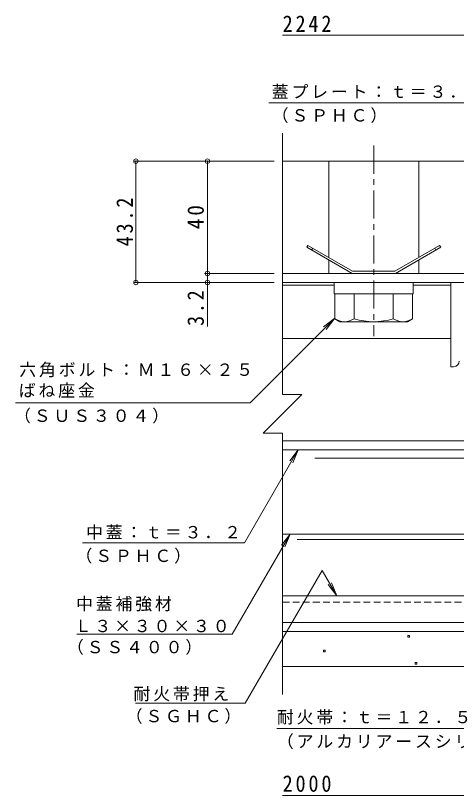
# Model space of a CAD drawing. Units: millimetres on the paper, enlarged 10 times, with parts at other scales. Extents: x -3310 to 3905, y -2751 to 2660.
# Drawn here: x -2859 to -2075, y -2190 to -802 of the extents above; entities that cross this region are included whole.
import ezdxf

# ---------------------------------------------------------------- set-up
doc = ezdxf.new("R2010")
doc.units = ezdxf.units.MM
doc.header["$LTSCALE"] = 10
doc.header["$PDMODE"] = 32
doc.header["$PDSIZE"] = 8
doc.linetypes.add('CHAIN1', pattern=[8, 5, -1, 1, -1])
doc.linetypes.add('DASHED1', pattern=[1.8, 1.2, -0.6])
for name, color, linetype, lineweight in [('D-2', 3, 'Continuous', 9), ('D-3', 4, 'Continuous', 9), ('D-4', 4, 'Continuous', 9), ('D-5', 7, 'Continuous', 9), ('D-6', 6, 'Continuous', 9), ('D-9', 134, 'Continuous', 5), ('D-A', 3, 'Continuous', 9), ('D-B', 2, 'Continuous', 9), ('D-C', 5, 'Continuous', 5), ('D-F', 7, 'Continuous', 9)]:
    doc.layers.add(name, color=color, linetype=linetype, lineweight=lineweight)
doc.styles.add('ＭＳ ゴシック', font='')
doc.styles.get('ＭＳ ゴシック').set_extended_font_data('MS Gothic')

msp = doc.modelspace()

# ---------------------------------------------------------------- linework, layer by layer
at = {"layer": 'D-2'}
for p, q in [((-665.13, -1260.83), (-2383.89, -1260.83)), ((-2383.89, -1276.83), (-665.13, -1276.83))]:
    msp.add_line(p, q, dxfattribs=at)
at = {"layer": 'D-3'}
for p, q in [((-2383.89, -1060.83), (-678.13, -1060.83)), ((-2260.45, -1260.83), (-2341.06, -1214.29)), ((-2330.4, -1215.83), (-2332.4, -1219.29)), ((-2102.71, -1214.29), (-2183.31, -1260.83)), ((-2113.37, -1215.83), (-2111.37, -1219.29)), ((-2260.45, -1260.83), (-2183.31, -1260.83)), ((-2259.38, -1256.83), (-2184.38, -1256.83))]:
    msp.add_line(p, q, dxfattribs=at)
for points in [[(-2259.38, -1256.83), (-2339.06, -1210.83), (-2341.06, -1214.29)], [(-2184.38, -1256.83), (-2104.71, -1210.83), (-2102.71, -1214.29)]]:
    msp.add_lwpolyline(points, dxfattribs=at)
at = {"layer": 'D-4'}
for p, q in [((-1158.19, -1882.18), (-2383.89, -1882.18)), ((-2383.89, -1898.33), (-1336.47, -1898.33)), ((-1333.6, -1960.83), (-2383.89, -1960.83))]:
    msp.add_line(p, q, dxfattribs=at)
at = {"layer": 'D-4', "color": 2}
for points in [[(-2161.15, -1908.53), (-2161.15, -1905.53), (-2158.15, -1905.53), (-2158.15, -1908.53)], [(-2311.04, -1934.41), (-2311.04, -1931.41), (-2308.04, -1931.41), (-2308.04, -1934.41)], [(-2148.21, -1956.83), (-2148.21, -1953.83), (-2145.21, -1953.83), (-2145.21, -1956.83)]]:
    msp.add_lwpolyline(points, close=True, dxfattribs=at)
at = {"layer": 'D-5'}
for p, q in [((-2408.58, -957.03), (-2021.39, -957.03)), ((-2517.54, -1276.83), (-2517.54, -1355.38)), ((-2291.16, -1340.54), (-2311, -1355.75)), ((-2441.74, -1491.11), (-2858.73, -1491.11)), ((-2355.98, -1574.83), (-2371.2, -1594.66)), ((-2370.42, -1724.83), (-2385.64, -1744.67)), ((-2287.5, -1834.83), (-2297.06, -1811.73)), ((-2749.99, -1903.25), (-2473.43, -1903.25)), ((-2645.43, -2026.13), (-2450.28, -2026.13))]:
    msp.add_line(p, q, dxfattribs=at)
for points in [[(-2441.74, -1491.11), (-2291.16, -1340.54), (-2306.38, -1360.37)], [(-2739.95, -1740.65), (-2451.72, -1740.65), (-2355.98, -1574.83), (-2365.55, -1597.93)], [(-2473.43, -1903.25), (-2370.42, -1724.83), (-2379.99, -1747.93)], [(-2450.28, -2026.13), (-2313.66, -1789.51), (-2287.5, -1834.83), (-2302.72, -1815)]]:
    msp.add_lwpolyline(points, dxfattribs=at)
at = {"layer": 'D-6'}
for p, q in [((-598.13, -1276.83), (-2383.89, -1276.83)), ((-2291.88, -1281.83), (-2383.89, -1281.83)), ((-2084.8, -1281.83), (-2151.88, -1281.83)), ((-2383.89, -1376.83), (-2084.8, -1376.83))]:
    msp.add_line(p, q, dxfattribs=at)
at = {"layer": 'D-6', "color": 134, "lineweight": 5}
msp.add_line((-923.13, -1734.83), (-2357.76, -1734.83), dxfattribs=at)
at = {"layer": 'D-9'}
for p, q in [((-2084.8, -1276.83), (-2084.8, -1426.83)), ((-1934.8, -1276.83), (-2084.8, -1276.83)), ((-2079.8, -1426.83), (-2084.8, -1426.83))]:
    msp.add_line(p, q, dxfattribs=at)
msp.add_arc((-2079.8, -1416.83), 10, 270, 0, dxfattribs=at)
at = {"layer": 'D-A'}
for p, q in [((-672.63, -1558.83), (-2383.89, -1558.83)), ((-672.63, -1574.83), (-2383.89, -1574.83))]:
    msp.add_line(p, q, dxfattribs=at)
at = {"layer": 'D-B', "color": 6}
for p, q in [((-993.13, -1589.83), (-2326.65, -1589.83)), ((-958.13, -1724.83), (-2383.89, -1724.83))]:
    msp.add_line(p, q, dxfattribs=at)
at = {"layer": 'D-B', "color": 7}
msp.add_line((-2383.89, -1834.83), (-1134.19, -1834.83), dxfattribs=at)
at = {"layer": 'D-B', "color": 7, "linetype": 'DASHED1'}
msp.add_line((-2383.89, -1846.33), (-1134.19, -1846.33), dxfattribs=at)
at = {"layer": 'D-C', "color": 2, "linetype": 'CHAIN1', "lineweight": 9}
msp.add_line((-2221.88, -1033.15), (-2221.88, -1372.46), dxfattribs=at)
at = {"layer": 'D-C', "color": 2, "lineweight": 9}
for p, q in [((-2141.88, -1060.83), (-2141.88, -1232.29)), ((-2301.88, -1236.91), (-2301.88, -1260.83)), ((-2141.88, -1236.91), (-2141.88, -1260.83)), ((-2301.88, -1260.83), (-2141.88, -1260.83))]:
    msp.add_line(p, q, dxfattribs=at)
at = {"layer": 'D-C', "color": 134}
for p, q in [((-2291.88, -1276.83), (-2151.88, -1276.83)), ((-2151.88, -1276.83), (-2151.88, -1296.83))]:
    msp.add_line(p, q, dxfattribs=at)
at = {"layer": 'D-C'}
for p, q in [((-2256.52, -1341.47), (-2256.52, -1296.83)), ((-2187.24, -1341.47), (-2187.24, -1296.83)), ((-2152.6, -1341.47), (-2152.6, -1296.83)), ((-2281.88, -1346.83), (-2291.16, -1341.47)), ((-2281.88, -1346.83), (-2161.88, -1346.83)), ((-2161.88, -1346.83), (-2152.6, -1341.47))]:
    msp.add_line(p, q, dxfattribs=at)
at = {"layer": 'D-C', "color": 2, "lineweight": 9}
msp.add_lwpolyline([(-2141.88, -1060.83), (-2301.88, -1060.83), (-2301.88, -1232.29)], dxfattribs=at)
at = {"layer": 'D-C', "color": 134}
msp.add_lwpolyline([(-2291.88, -1276.83), (-2291.88, -1296.83), (-2151.88, -1296.83)], dxfattribs=at)
at = {"layer": 'D-C'}
msp.add_lwpolyline([(-2152.6, -1296.83), (-2291.16, -1296.83), (-2291.16, -1341.47)], dxfattribs=at)
for centre, radius, start, end in [((-2270.72, -1306.05), 40.89, 240, 265.61574), ((-2274.93, -1312.66), 34.18, 271.81354, 302.57069), ((-2221.88, -1232.18), 114.64, 252.41203, 287.58795), ((-2168.84, -1312.66), 34.18, 237.42929, 268.18645), ((-2173.05, -1306.05), 40.89, 274.38425, 299.99998)]:
    msp.add_arc(centre, radius, start, end, dxfattribs=at)
at = {"layer": 'D-F'}
for p, q in [((-553.13, -836.64), (-2383.89, -836.64)), ((-2383.89, -1010.83), (-2383.89, -1476.42)), ((-2647.77, -1060.83), (-2398.89, -1060.83)), ((-2644.77, -1276.83), (-2644.77, -1060.83)), ((-2517.54, -1260.83), (-2517.54, -1060.83)), ((-2398.89, -1260.83), (-2522.54, -1260.83)), ((-2517.54, -1276.83), (-2517.54, -1260.83)), ((-2398.89, -1276.83), (-2647.77, -1276.83)), ((-2383.89, -1545.24), (-2418.3, -1545.24)), ((-2383.89, -1545.24), (-2383.89, -2010.83)), ((-2394.04, -2071.32), (-1808.81, -2071.32)), ((-1158.14, -2190.3), (-2383.89, -2190.3))]:
    msp.add_line(p, q, dxfattribs=at)
msp.add_lwpolyline([(-2383.89, -1476.42), (-2349.48, -1476.42), (-2418.3, -1545.24)], dxfattribs=at)
for p in [(-2644.77, -1060.83), (-2517.54, -1060.83), (-2517.54, -1260.83), (-2644.77, -1276.83), (-2517.54, -1276.83)]:
    msp.add_point(p, dxfattribs=at)

# ---------------------------------------------------------------- texts
at = {"layer": 'D-5', "char_height": 21.99, "attachment_point": 7, "style": 'ＭＳ ゴシック'}
for s, insert in [('\\T1.17;蓋プレート：ｔ＝３．２', (-2403.24, -949.48)), ('\\T1.17;（ＳＰＨＣ）', (-2403.24, -993.14)), ('\\T1.17;六角ボルト：Ｍ１６×２５', (-2852.2, -1445.76)), ('\\T1.17;ばね座金', (-2853.24, -1482.48)), ('\\T1.17;（ＳＵＳ３０４）', (-2861.51, -1528.04)), ('\\T1.17;中蓋：ｔ＝３．２', (-2733.52, -1734.96)), ('\\T1.17;（ＳＰＨＣ）', (-2752.2, -1777.52)), ('\\T1.17;中蓋補強材', (-2751.27, -1862.76)), ('\\T1.17;Ｌ３×３０×３０', (-2753.62, -1899.95)), ('\\T1.17;（ＳＳ４００）', (-2767.46, -1940.08)), ('\\T1.17;耐火帯押え', (-2649.06, -2022.82)), ('\\T1.17;（ＳＧＨＣ）', (-2662.9, -2062.96)), ('\\T1.17;耐火帯：ｔ＝１２．５', (-2394.04, -2064.2)), ('\\T1.17;（アルカリアースシリケートウール）', (-2394.04, -2107.99))]:
    msp.add_mtext(s, dxfattribs=dict(at, insert=insert))
at = {"layer": 'D-F', "color": 2, "char_height": 29.33, "attachment_point": 7, "style": 'ＭＳ ゴシック'}
for s, insert in [('\\T1.28;\\W0.9;2242', (-2383.89, -830.64)), ('\\T1.28;\\W0.9;2000', (-2383.89, -2184.3))]:
    msp.add_mtext(s, dxfattribs=dict(at, insert=insert))
at = {"layer": 'D-F', "color": 2, "char_height": 29.33, "attachment_point": 7, "rotation": 90, "style": 'ＭＳ ゴシック'}
for s, insert in [('\\T1.28;\\W0.9;43.2', (-2649.77, -1212.58)), ('\\T1.27;\\W0.95;40', (-2523.54, -1182.08)), ('\\T1.27;\\W0.9;3.2', (-2523.54, -1354.31))]:
    msp.add_mtext(s, dxfattribs=dict(at, insert=insert))

doc.saveas('drawing.dxf')
